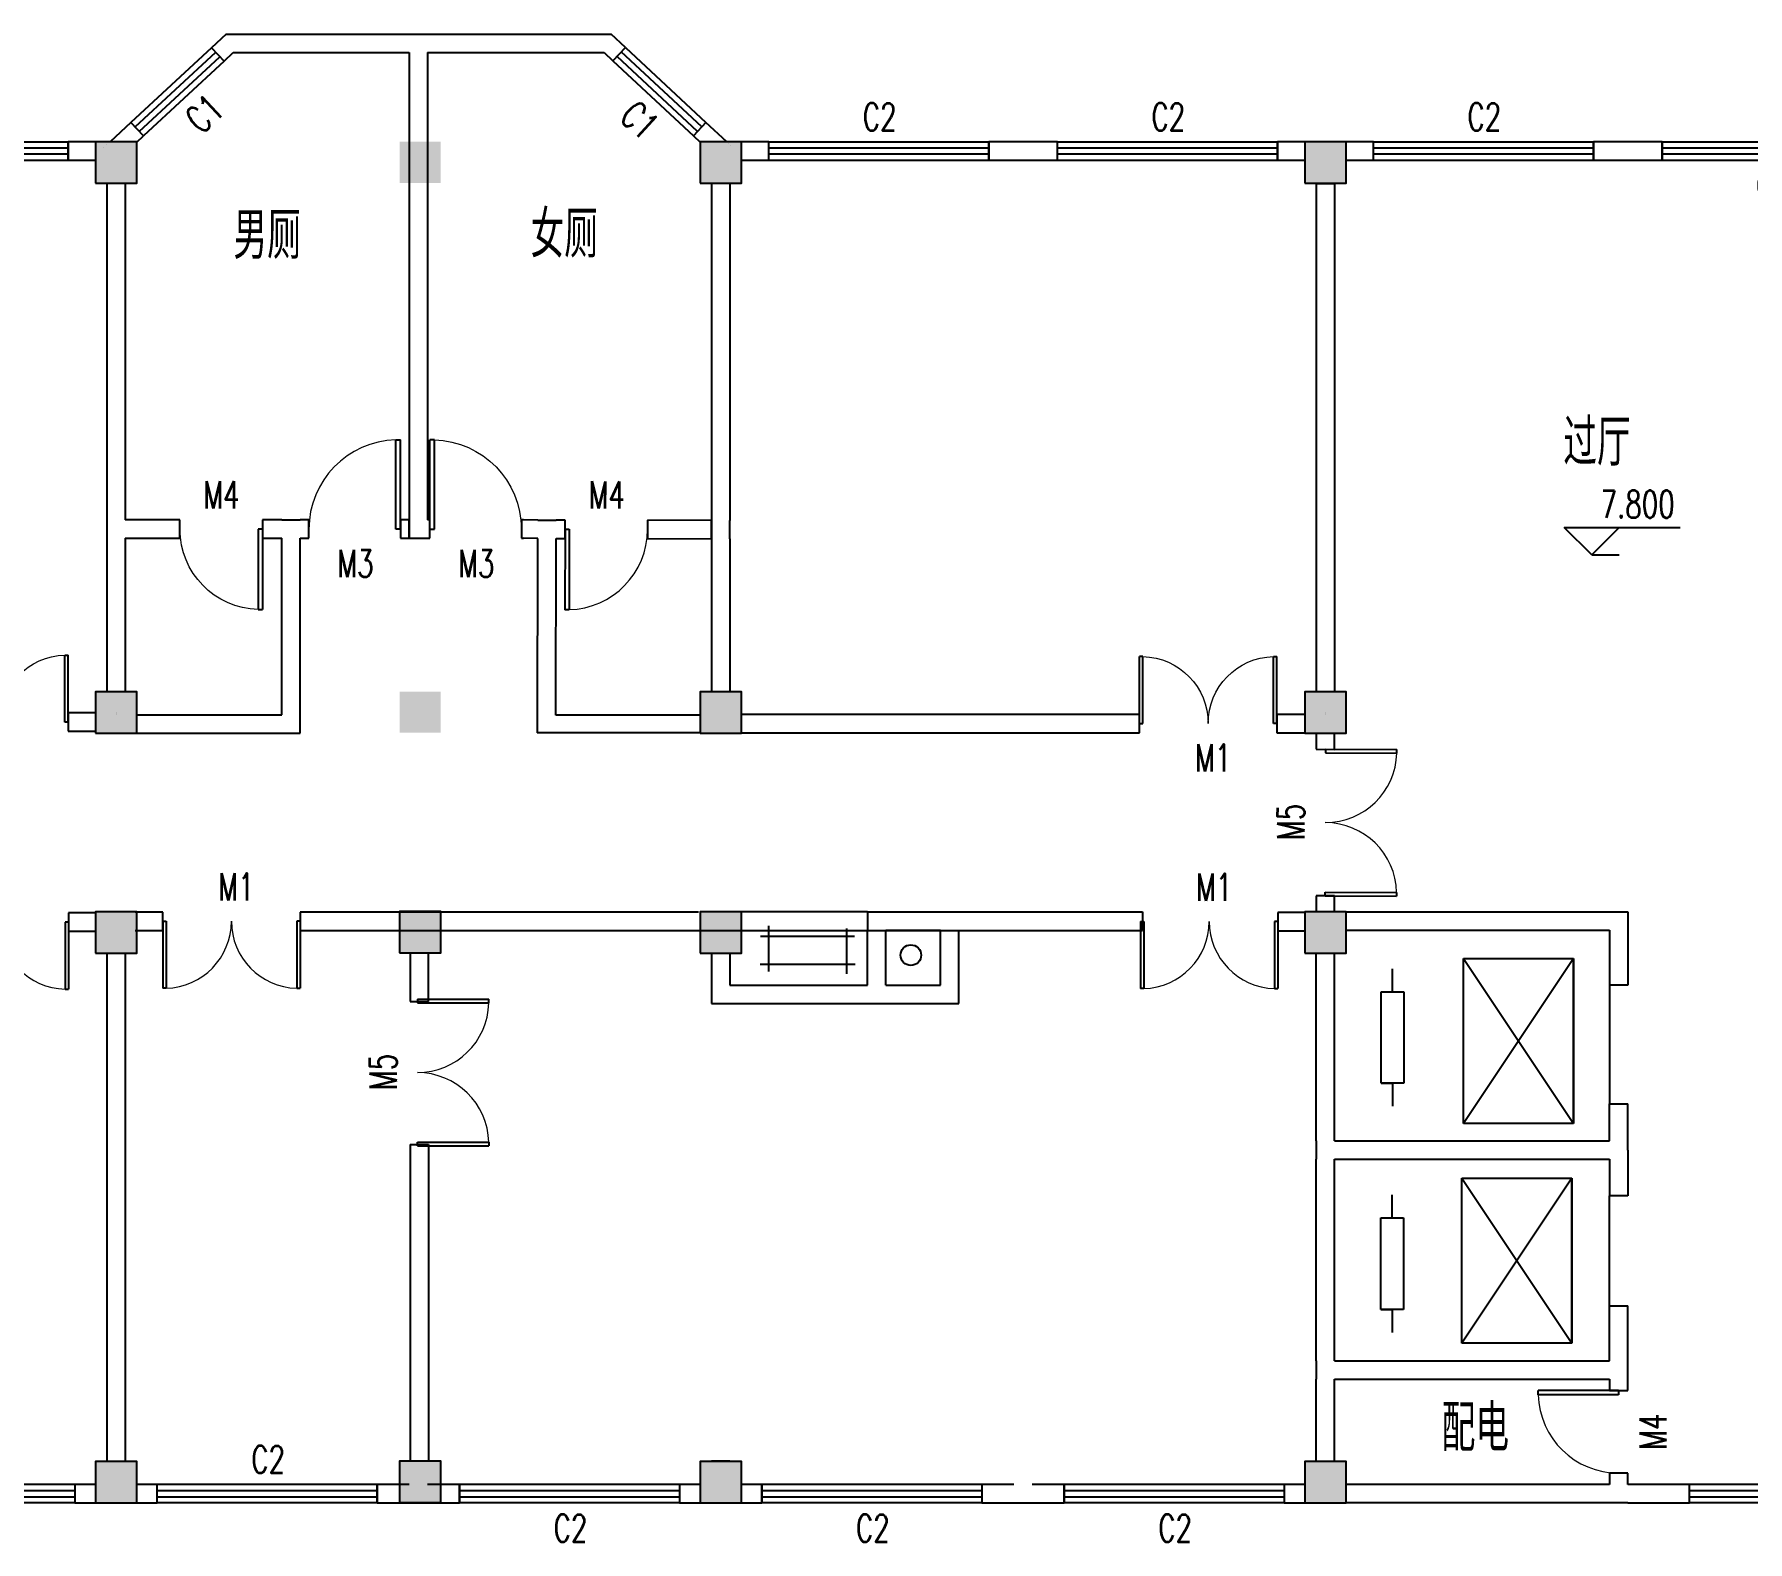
# Model space of a CAD drawing. Header units: millimetres. Extents: x -59809 to 114535, y 156 to 28464.
# Drawn here: x 71836 to 90539, y 12015 to 28464 of the extents above; entities that cross this region are included whole.
import ezdxf

# ---------------------------------------------------------------- set-up
doc = ezdxf.new("R2010")
doc.units = ezdxf.units.MM
for name, color, linetype in [('COLUMN', 9, 'Continuous'), ('DIM_ELEV', 3, 'Continuous'), ('PUB_TEXT', 7, 'Continuous'), ('STAIR', 2, 'Continuous'), ('WALL', 9, 'Continuous'), ('WINDOW', 4, 'Continuous'), ('WINDOW_TEXT', 7, 'Continuous')]:
    doc.layers.add(name, color=color, linetype=linetype)
doc.styles.add('_TCH_DIM', font='SIMPLEX', dxfattribs={"bigfont": 'GBCBIG'})
doc.styles.add('_TCH_WINDOW', font='SIMPLEX', dxfattribs={"bigfont": 'GBCBIG'})
doc.styles.get("Standard").update_dxf_attribs({"font": 'txt', "bigfont": 'gbcbig.shx'})

# ---------------------------------------------------------------- blocks, each defined once
blk = doc.blocks.new('_FZHK')
blk.add_lwpolyline([(-0.5, -0.5), (0.5, -0.5), (0.5, 0.5), (-0.5, 0.5)], close=True)
blk = doc.blocks.new('$DorLib2D$00000002')
for p, q in [((-0.5, 0), (-0.5, 0.4875)), ((-0.475, 0.4875), (-0.5, 0.4875)), ((-0.475, 0), (-0.475, 0.4875)), ((0.475, 0), (0.475, 0.4875)), ((0.475, 0.4875), (0.5, 0.4875)), ((0.5, 0), (0.5, 0.4875)), ((-0.5, 0), (-0.475, 0)), ((0.5, 0), (0.475, 0))]:
    blk.add_line(p, q)
at = {"lineweight": 13}
for centre, start, end in [((-0.4875, 0), 0, 88.53072), ((0.4875, 0), 91.46928, 180)]:
    blk.add_arc(centre, 0.4875, start, end, dxfattribs=at)
blk = doc.blocks.new('$DorLib2D$00000001')
for p, q in [((0.45, 0.975), (0.5, 0.975)), ((0.45, 0), (0.45, 0.975)), ((0.5, 0), (0.5, 0.975)), ((0.5, 0), (0.45, 0))]:
    blk.add_line(p, q)
at = {"lineweight": 13}
blk.add_arc((0.475, 0), 0.975, 91.4693, 180, dxfattribs=at)
blk = doc.blocks.new('$TCHSYS$WIN2D')
for p, q in [((-0.5, 0.5), (0.5, 0.5)), ((-0.5, 0.5), (-0.5, -0.5)), ((0.5, 0.5), (0.5, -0.5)), ((0.5, 0.1667), (-0.5, 0.1667)), ((0.5, -0.1667), (-0.5, -0.1667)), ((-0.5, -0.5), (0.5, -0.5))]:
    blk.add_line(p, q)

msp = doc.modelspace()

# ---------------------------------------------------------------- hatches: boundary and pattern name
h = msp.add_hatch(color=256)
h.paths.add_polyline_path([(72729.3, 27288.7), (72504.3, 27288.7), (72504.3, 27063.7), (72729.3, 27063.7)])
h.paths.add_polyline_path([(72729.3, 27063.7), (72954.3, 27063.7), (72954.3, 27288.7), (72729.3, 27288.7)])
h.paths.add_polyline_path([(72729.3, 26838.7), (72954.3, 26838.7), (72954.3, 27063.7), (72729.3, 27063.7)])
h.paths.add_polyline_path([(72729.3, 27063.7), (72504.3, 27063.7), (72504.3, 26838.7), (72729.3, 26838.7)])
h.paths.add_polyline_path([(72729.3, 21063.7), (72504.3, 21063.7), (72504.3, 20838.7), (72729.3, 20838.7)])
h.paths.add_polyline_path([(72729.3, 21063.7), (72729.3, 20838.7), (72954.3, 20838.7), (72954.3, 21063.7)])
h.paths.add_polyline_path([(72954.3, 21063.7), (72954.3, 21288.7), (72729.3, 21288.7), (72729.3, 21063.7)])
h.paths.add_polyline_path([(72729.3, 21288.7), (72504.3, 21288.7), (72504.3, 21063.7), (72729.3, 21063.7)])
h.paths.add_polyline_path([(72729.3, 12888.7), (72729.3, 12438.7), (72954.3, 12438.7), (72954.3, 12888.7)])
h.paths.add_polyline_path([(72504.3, 12888.7), (72504.3, 12438.7), (72729.3, 12438.7), (72729.3, 12888.7)])
h = msp.add_hatch(color=256)
h.paths.add_polyline_path([(76048, 27292.2), (75823, 27292.2), (75823, 27067.2), (76048, 27067.2)])
h.paths.add_polyline_path([(76048, 27067.2), (76273, 27067.2), (76273, 27292.2), (76048, 27292.2)])
h.paths.add_polyline_path([(76048, 26842.2), (76273, 26842.2), (76273, 27067.2), (76048, 27067.2)])
h.paths.add_polyline_path([(76048, 27067.2), (75823, 27067.2), (75823, 26842.2), (76048, 26842.2)])
h.paths.add_polyline_path([(76048, 21067.2), (75823, 21067.2), (75823, 20842.2), (76048, 20842.2)])
h.paths.add_polyline_path([(76048, 21067.2), (76048, 20842.2), (76273, 20842.2), (76273, 21067.2)])
h.paths.add_polyline_path([(76273, 21067.2), (76273, 21292.2), (76048, 21292.2), (76048, 21067.2)])
h.paths.add_polyline_path([(76048, 21292.2), (75823, 21292.2), (75823, 21067.2), (76048, 21067.2)])
h.paths.add_polyline_path([(76048, 12892.2), (76048, 12442.2), (76273, 12442.2), (76273, 12892.2)])
h.paths.add_polyline_path([(75823, 12892.2), (75823, 12442.2), (76048, 12442.2), (76048, 12892.2)])
h = msp.add_hatch(color=256)
h.paths.add_polyline_path([(79329.3, 27288.7), (79104.3, 27288.7), (79104.3, 27063.7), (79329.3, 27063.7)])
h.paths.add_polyline_path([(79329.3, 27063.7), (79554.3, 27063.7), (79554.3, 27288.7), (79329.3, 27288.7)])
h.paths.add_polyline_path([(79329.3, 26838.7), (79554.3, 26838.7), (79554.3, 27063.7), (79329.3, 27063.7)])
h.paths.add_polyline_path([(79329.3, 27063.7), (79104.3, 27063.7), (79104.3, 26838.7), (79329.3, 26838.7)])
h.paths.add_polyline_path([(79329.3, 21063.7), (79104.3, 21063.7), (79104.3, 20838.7), (79329.3, 20838.7)])
h.paths.add_polyline_path([(79329.3, 21063.7), (79329.3, 20838.7), (79554.3, 20838.7), (79554.3, 21063.7)])
h.paths.add_polyline_path([(79554.3, 21063.7), (79554.3, 21288.7), (79329.3, 21288.7), (79329.3, 21063.7)])
h.paths.add_polyline_path([(79329.3, 21288.7), (79104.3, 21288.7), (79104.3, 21063.7), (79329.3, 21063.7)])
h.paths.add_polyline_path([(79329.3, 12888.7), (79329.3, 12438.7), (79554.3, 12438.7), (79554.3, 12888.7)])
h.paths.add_polyline_path([(79104.3, 12888.7), (79104.3, 12438.7), (79329.3, 12438.7), (79329.3, 12888.7)])
h = msp.add_hatch(color=256)
h.paths.add_polyline_path([(85929.3, 27288.7), (85704.3, 27288.7), (85704.3, 27063.7), (85929.3, 27063.7)])
h.paths.add_polyline_path([(85929.3, 27063.7), (86154.3, 27063.7), (86154.3, 27288.7), (85929.3, 27288.7)])
h.paths.add_polyline_path([(85929.3, 26838.7), (86154.3, 26838.7), (86154.3, 27063.7), (85929.3, 27063.7)])
h.paths.add_polyline_path([(85929.3, 27063.7), (85704.3, 27063.7), (85704.3, 26838.7), (85929.3, 26838.7)])
h.paths.add_polyline_path([(85929.3, 21063.7), (85704.3, 21063.7), (85704.3, 20838.7), (85929.3, 20838.7)])
h.paths.add_polyline_path([(85929.3, 21063.7), (85929.3, 20838.7), (86154.3, 20838.7), (86154.3, 21063.7)])
h.paths.add_polyline_path([(86154.3, 21063.7), (86154.3, 21288.7), (85929.3, 21288.7), (85929.3, 21063.7)])
h.paths.add_polyline_path([(85929.3, 21288.7), (85704.3, 21288.7), (85704.3, 21063.7), (85929.3, 21063.7)])
h.paths.add_polyline_path([(85929.3, 12888.7), (85929.3, 12438.7), (86154.3, 12438.7), (86154.3, 12888.7)])
h.paths.add_polyline_path([(85704.3, 12888.7), (85704.3, 12438.7), (85929.3, 12438.7), (85929.3, 12888.7)])
h = msp.add_hatch(color=256)
h.paths.add_polyline_path([(76048, 18892.2), (75823, 18892.2), (75823, 18667.2), (76048, 18667.2)])
h.paths.add_polyline_path([(76273, 18892.2), (76048, 18892.2), (76048, 18667.2), (76273, 18667.2)])
h.paths.add_polyline_path([(76273, 18667.2), (76048, 18667.2), (76048, 18442.2), (76273, 18442.2)])
h.paths.add_polyline_path([(76048, 18667.2), (75823, 18667.2), (75823, 18442.2), (76048, 18442.2)])
h = msp.add_hatch(color=256)
h.paths.add_polyline_path([(72729.3, 18888.7), (72504.3, 18888.7), (72504.3, 18663.7), (72729.3, 18663.7)])
h.paths.add_polyline_path([(72954.3, 18888.7), (72729.3, 18888.7), (72729.3, 18663.7), (72954.3, 18663.7)])
h.paths.add_polyline_path([(72954.3, 18663.7), (72729.3, 18663.7), (72729.3, 18438.7), (72954.3, 18438.7)])
h.paths.add_polyline_path([(72729.3, 18663.7), (72504.3, 18663.7), (72504.3, 18438.7), (72729.3, 18438.7)])
h = msp.add_hatch(color=256)
h.paths.add_polyline_path([(79329.3, 18888.7), (79104.3, 18888.7), (79104.3, 18663.7), (79329.3, 18663.7)])
h.paths.add_polyline_path([(79554.3, 18888.7), (79329.3, 18888.7), (79329.3, 18663.7), (79554.3, 18663.7)])
h.paths.add_polyline_path([(79554.3, 18663.7), (79329.3, 18663.7), (79329.3, 18438.7), (79554.3, 18438.7)])
h.paths.add_polyline_path([(79329.3, 18663.7), (79104.3, 18663.7), (79104.3, 18438.7), (79329.3, 18438.7)])
h = msp.add_hatch(color=256)
h.paths.add_polyline_path([(85929.3, 18888.7), (85704.3, 18888.7), (85704.3, 18663.7), (85929.3, 18663.7)])
h.paths.add_polyline_path([(86154.3, 18888.7), (85929.3, 18888.7), (85929.3, 18663.7), (86154.3, 18663.7)])
h.paths.add_polyline_path([(86154.3, 18663.7), (85929.3, 18663.7), (85929.3, 18438.7), (86154.3, 18438.7)])
h.paths.add_polyline_path([(85929.3, 18663.7), (85704.3, 18663.7), (85704.3, 18438.7), (85929.3, 18438.7)])

# ---------------------------------------------------------------- linework, layer by layer
for p, q in [((80929.3, 18888.7), (79554.3, 18888.7)), ((79852.9, 18237.2), (79852.9, 18735.3)), ((80702.4, 18706.3), (80702.4, 18210.8)), ((83931.8, 18888.7), (83931.8, 18684.9)), ((79763.2, 18622), (80789.5, 18622)), ((81529.3, 18688.7), (81629.3, 18688.7)), ((81629.3, 18688.7), (81729.3, 18688.7)), ((88636.8, 18379.9), (88636.8, 16579.9)), ((80794.8, 18313.6), (79760.5, 18313.6)), ((86536.6, 18016.7), (86661.6, 18016.7)), ((75939.9, 17910.2), (76139.9, 17910.2)), ((86536.6, 17016.7), (86661.6, 17016.7)), ((75939.9, 16348.2), (76139.9, 16348.2)), ((88618.8, 15980.3), (88618.8, 14180.3)), ((86532.3, 15549.4), (86782.3, 15549.4)), ((86782.3, 14549.4), (86532.3, 14549.4)), ((86532.3, 14549.4), (86657.3, 14549.4))]:
    msp.add_line(p, q)
msp.add_circle((81404, 18415.6), 112.6)
at = {"layer": 'DIM_ELEV'}
for p, q in [((88836.2, 22782.9), (88536.2, 23082.9)), ((88536.2, 23082.9), (89802.2, 23082.9)), ((88836.2, 22782.9), (89136.2, 23082.9)), ((88836.2, 22782.9), (89136.2, 22782.9))]:
    msp.add_line(p, q, dxfattribs=at)
at = {"layer": 'STAIR'}
for p, q in [((87436.8, 18379.9), (88636.8, 18379.9)), ((87436.8, 16579.9), (87436.8, 18379.9)), ((87436.8, 18379.9), (88636.8, 16579.9)), ((88636.8, 18379.9), (87436.8, 16579.9)), ((88636.8, 16579.9), (88636.8, 18379.9)), ((86661.6, 18016.7), (86661.6, 18266.7)), ((89029.3, 18288.7), (89029.3, 16791.9)), ((86536.6, 18016.7), (86786.6, 18016.7)), ((86536.6, 17016.7), (86536.6, 18016.7)), ((86786.6, 18016.7), (86786.6, 17016.7)), ((86786.6, 17016.7), (86536.6, 17016.7)), ((86661.6, 17016.7), (86661.6, 16766.7)), ((88636.8, 16579.9), (87436.8, 16579.9)), ((87418.8, 15980.3), (88618.8, 15980.3)), ((87418.8, 14180.3), (87418.8, 15980.3)), ((87418.8, 15980.3), (88618.8, 14180.3)), ((88618.8, 15980.3), (87418.8, 14180.3)), ((88618.8, 14180.3), (88618.8, 15980.3)), ((86657.3, 15549.4), (86657.3, 15799.4)), ((89029.3, 14588.7), (89029.3, 15788.7)), ((86532.3, 14549.4), (86532.3, 15549.4)), ((86532.3, 15549.4), (86657.3, 15549.4)), ((86782.3, 15549.4), (86782.3, 14549.4)), ((86657.3, 14549.4), (86657.3, 14299.4)), ((88618.8, 14180.3), (87418.8, 14180.3))]:
    msp.add_line(p, q, dxfattribs=at)
at = {"layer": 'WALL'}
for p, q in [((73929.3, 28463.7), (73771.2, 28317.1)), ((73929.3, 28463.7), (76029.3, 28463.7)), ((76029.3, 28463.7), (78134, 28463.7)), ((78289.2, 28319.1), (78134, 28463.7)), ((73771.2, 28317.1), (73907.3, 28170.4)), ((73907.3, 28170.4), (74007.7, 28263.7)), ((74007.7, 28263.7), (75929.3, 28263.7)), ((75929.3, 28263.7), (75929.3, 22963.7)), ((76129.3, 28263.7), (78055.3, 28263.7)), ((76129.3, 28263.7), (76129.3, 23163.7)), ((78055.3, 28263.7), (78152.9, 28172.8)), ((78152.9, 28172.8), (78289.2, 28319.1)), ((72891.5, 27500.9), (72662.8, 27288.7)), ((73027.6, 27354.3), (72891.5, 27500.9)), ((79167.4, 27501.3), (79031.1, 27355)), ((79395.8, 27288.7), (79167.4, 27501.3)), ((72954.3, 27286.3), (73027.6, 27354.3)), ((79031.1, 27355), (79104.3, 27286.8)), ((72504.3, 27288.7), (72204.3, 27288.7)), ((72204.3, 27288.7), (72204.3, 27088.7)), ((72593.8, 27224.7, -450), (72593.8, 27224.7, -450)), ((72628.3, 27256.7, -450), (72628.3, 27256.7, -450)), ((72662.8, 27288.7, -450), (72662.8, 27288.7, -450)), ((72662.8, 27288.7, -450), (72662.8, 27288.7, -450)), ((72696, 27288.7, -450), (72696, 27288.7, -450)), ((72729.3, 27288.7, -450), (72729.3, 27288.7, -450)), ((79329.3, 27288.7, -450), (79329.3, 27288.7, -450)), ((79362.5, 27288.7, -450), (79362.5, 27288.7, -450)), ((79395.8, 27288.7, -450), (79395.8, 27288.7, -450)), ((79395.8, 27288.7, -450), (79395.8, 27288.7, -450)), ((79414.3, 27271.4, -450), (79414.3, 27271.4, -450)), ((79432.8, 27254.1, -450), (79432.8, 27254.1, -450)), ((79854.3, 27288.7), (79554.3, 27288.7)), ((79854.3, 27088.7), (79854.3, 27288.7)), ((82629.3, 27288.7), (82254.3, 27288.7)), ((82254.3, 27288.7), (82254.3, 27088.7)), ((83004.3, 27288.7), (82629.3, 27288.7)), ((83004.3, 27088.7), (83004.3, 27288.7)), ((85704.3, 27288.7), (85404.3, 27288.7)), ((85404.3, 27288.7), (85404.3, 27088.7)), ((86454.3, 27288.7), (86154.3, 27288.7)), ((86454.3, 27088.7), (86454.3, 27288.7)), ((89604.3, 27288.7), (88854.3, 27288.7)), ((88854.3, 27288.7), (88854.3, 27088.7)), ((89604.3, 27088.7), (89604.3, 27288.7)), ((72204.3, 27088.7), (72504.3, 27088.7)), ((79554.3, 27088.7), (79854.3, 27088.7)), ((82254.3, 27088.7), (82529.3, 27088.7)), ((82529.3, 27088.7), (83004.3, 27088.7)), ((85404.3, 27088.7), (85704.3, 27088.7)), ((86154.3, 27088.7), (86454.3, 27088.7)), ((88854.3, 27088.7), (89604.3, 27088.7)), ((72629.3, 26838.7), (72629.3, 23163.7)), ((72829.3, 26838.7), (72829.3, 23163.7)), ((79229.3, 26838.7), (79229.3, 23059.2)), ((79429.3, 26838.7), (79429.3, 23159)), ((85829.3, 26831.4), (85829.3, 21288.7)), ((86029.3, 26831.4), (85829.3, 26831.4)), ((86029.3, 26831.4), (86029.3, 21288.7)), ((72629.3, 23163.7), (72629.3, 23163.7)), ((72629.3, 23163.7), (72629.3, 22963.7)), ((73426.1, 23163.7), (72829.3, 23163.7)), ((73426.1, 22963.7), (73426.1, 23163.7)), ((74538.4, 23163.7), (74326.1, 23163.7)), ((74326.1, 23163.7), (74326.1, 22963.7)), ((74538.4, 23163.7), (74538.4, 23163.7)), ((74538.4, 23163.7), (74738.4, 23163.7)), ((74833.8, 23163.7), (74738.4, 23163.7)), ((74738.4, 23163.7), (74738.4, 23163.7)), ((74833.8, 22963.7), (74833.8, 23163.7)), ((75929.3, 23163.7), (75833.8, 23163.7)), ((75833.8, 23163.7), (75833.8, 22963.7)), ((75929.3, 22963.7), (75929.3, 23163.7)), ((76152.9, 23163.7), (76129.3, 23163.7)), ((76152.9, 22963.7), (76152.9, 23163.7)), ((77176.5, 23163.7), (77152.9, 23163.7)), ((77152.9, 23163.7), (77152.9, 22963.7)), ((77332.7, 23163.3), (77176.8, 23163.7)), ((77332.7, 23163.3), (77332.7, 23163.3)), ((77332.7, 23163.3), (77532.7, 23162.9)), ((77630.3, 23162.6), (77532.7, 23162.9)), ((77532.7, 23162.9), (77532.7, 23162.9)), ((77629.9, 22962.6), (77630.3, 23162.6)), ((78530.3, 23160.6), (78529.9, 22960.6)), ((79229.5, 23159), (78530.3, 23160.6)), ((79229, 22959), (79229.5, 23159)), ((79229.3, 23059.2), (79229.3, 21288.7)), ((79429.3, 23159), (79429.3, 23159)), ((79429.3, 22959), (79429.3, 23159)), ((72629.3, 22963.7), (72629.3, 21288.7)), ((72629.3, 22963.7), (72629.3, 22963.7)), ((72829.3, 22963.7), (72829.3, 21288.7)), ((72829.3, 22963.7), (73426.1, 22963.7)), ((74326.1, 22963.7), (74538.4, 22963.7)), ((74538.4, 21038.7), (74538.4, 22963.7)), ((74738.4, 22963.7), (74833.8, 22963.7)), ((74738.4, 20838.7), (74738.4, 22963.7)), ((75833.8, 22963.7), (75929.3, 22963.7)), ((75929.3, 22963.7), (76152.9, 22963.7)), ((77152.9, 22963.7), (77176.5, 22963.7)), ((77332.3, 22963.3), (77176.3, 22963.7)), ((77327.5, 20840.6), (77332.3, 22963.3)), ((77527.9, 21035.4), (77532.3, 22962.9)), ((77532.3, 22962.9), (77629.9, 22962.6)), ((78529.9, 22960.6), (79229, 22959)), ((79429.3, 22959), (79429.3, 21288.7)), ((79429.3, 22959), (79429.3, 22959)), ((72507.4, 21058), (72207.4, 21058)), ((72207.4, 21058), (72207.4, 20858)), ((72729.3, 21063.7, -450), (72729.3, 21063.7, -450)), ((72729.3, 21051.2, -450), (72729.3, 21051.2, -450)), ((72729.3, 21038.7, -450), (72729.3, 21038.7, -450)), ((72954.3, 21038.7), (74538.4, 21038.7)), ((79104.3, 21035.4), (77527.5, 21035.4)), ((83899.3, 21042.5), (79549.3, 21042.5)), ((83899.3, 20842.5), (83899.3, 21042.5)), ((85699.3, 21042.5), (85399.3, 21042.5)), ((85399.3, 21042.5), (85399.3, 20842.5)), ((85929.3, 21063.7, -450), (85929.3, 21063.7, -450)), ((85929.3, 21051.2, -450), (85929.3, 21051.2, -450)), ((85929.3, 21038.7, -450), (85929.3, 21038.7, -450)), ((72207.4, 20858), (72507.4, 20858)), ((72954.3, 20838.7), (74738.4, 20838.7)), ((79104.3, 20840.6), (77327, 20840.6)), ((79549.3, 20842.5), (83899.3, 20842.5)), ((85399.3, 20842.5), (85699.3, 20842.5)), ((85829.3, 20834.1), (85829, 20661.5)), ((86029.3, 20833.8), (85829.3, 20834.1)), ((86029, 20661.2), (86029.3, 20833.8)), ((85829, 20661.5), (86029, 20661.2)), ((85826.6, 19061.5), (85826.3, 18888.7)), ((86026.6, 19061.2), (85826.6, 19061.5)), ((86026.4, 18888.7), (86026.6, 19061.2)), ((72509.7, 18875.7), (72209.7, 18875.7)), ((72209.7, 18875.7), (72209.7, 18675.7)), ((73238, 18884.9), (72938, 18884.9)), ((73238, 18684.9), (73238, 18884.9)), ((79088, 18884.9), (74738, 18884.9)), ((74738, 18884.9), (74738, 18684.9)), ((80929.3, 18888.7), (81129.3, 18888.7)), ((80929.3, 18888.7), (80929.3, 18688.7)), ((81129.3, 18888.7), (83931.8, 18888.7)), ((85710.6, 18882.1), (85410.6, 18882.1)), ((85410.6, 18882.1), (85410.6, 18682.1)), ((86154.3, 18888.7), (89229.3, 18888.7)), ((89229.3, 18888.7), (89229.3, 18086.8)), ((72209.7, 18675.7), (72509.7, 18675.7)), ((72938, 18684.9), (73238, 18684.9)), ((74738, 18684.9), (83931.8, 18684.9)), ((80929.3, 18688.7), (80929.3, 18688.7)), ((80929.3, 18088.7), (80929.3, 18688.7)), ((81129.3, 18688.7), (81729.3, 18688.7)), ((81129.3, 18088.7), (81129.3, 18688.7)), ((81729.3, 18088.7), (81729.3, 18688.7)), ((81929.3, 17888.7), (81929.3, 18688.7)), ((85410.6, 18682.1), (85710.6, 18682.1)), ((86154.3, 18688.7), (89029.3, 18688.7)), ((89029.3, 18688.7), (89029.3, 18086.8)), ((72629.3, 18438.7), (72629.3, 12888.7)), ((72829.3, 18438.7), (72829.3, 12888.7)), ((75939.9, 18434.6), (75939.9, 17910.2)), ((76139.9, 17910.2), (76139.9, 18434.6)), ((79229.3, 18438.7), (79229.3, 18088.7)), ((79429.3, 18438.7), (79429.3, 18088.7)), ((85829.3, 16388.7), (85829.3, 18438.7)), ((86029.3, 16388.7), (86029.3, 18438.7)), ((79229.3, 18088.7), (79229.3, 18088.7)), ((79229.3, 18088.7), (79229.3, 17888.7)), ((79429.3, 18088.7), (80929.3, 18088.7)), ((81129.3, 18088.7), (81729.3, 18088.7)), ((89229.3, 18086.8), (89029.3, 18086.8)), ((79229.3, 17888.7), (79229.3, 17888.7)), ((79229.3, 17888.7), (81129.3, 17888.7)), ((81129.3, 17888.7), (81929.3, 17888.7)), ((89029.3, 16388.7), (89029.3, 16791.9)), ((89029.3, 16791.9), (89229.3, 16791.9)), ((89229.3, 16288.7), (89229.3, 16791.9)), ((75939.9, 16348.2), (75939.9, 12896.8)), ((76139.9, 16348.2), (76139.9, 12896.8)), ((85829.3, 16388.7), (85829.3, 16388.7)), ((85829.3, 16388.7), (85829.3, 16188.7)), ((86029.3, 16388.7), (89029.3, 16388.7)), ((89229.3, 16288.7), (89229.3, 15788.7)), ((85829.3, 13988.7), (85829.3, 16188.7)), ((85829.3, 16188.7), (85829.3, 16188.7)), ((86029.3, 13988.7), (86029.3, 16188.7)), ((86029.3, 16188.7), (89029.3, 16188.7)), ((89029.3, 16188.7), (89029.3, 15788.7)), ((89229.3, 15788.7), (89029.3, 15788.7)), ((89029.3, 13988.7), (89029.3, 14588.7)), ((89029.3, 14588.7), (89229.3, 14588.7)), ((89229.3, 13894.1), (89229.3, 14588.7)), ((85829.3, 13988.7), (85829.3, 13988.7)), ((85829.3, 13988.7), (85829.3, 13788.7)), ((86029.3, 13988.7), (89029.3, 13988.7)), ((89229.3, 13663.7), (89229.3, 13888.7)), ((85829.3, 13788.7), (85829.3, 13788.7)), ((85829.3, 12888.7), (85829.3, 13788.7)), ((86029.3, 13788.7), (89029.3, 13788.7)), ((86029.3, 12888.7), (86029.3, 13788.7)), ((89029.3, 13788.7), (89029.3, 13663.7)), ((89029.3, 13663.7), (89229.3, 13663.7)), ((79429.3, 12895.3), (79229.3, 12895.3)), ((89229.3, 12763.7), (89029.3, 12763.7)), ((89029.3, 12763.7), (89029.3, 12638.7)), ((89229.3, 12638.7), (89229.3, 12763.7)), ((72504.3, 12638.7), (72279.3, 12638.7)), ((72279.3, 12638.7), (72279.3, 12438.7)), ((73179.3, 12638.7), (72954.3, 12638.7)), ((73179.3, 12438.7), (73179.3, 12638.7)), ((75929.3, 12638.7), (75579.3, 12638.7)), ((75579.3, 12638.7), (75579.3, 12438.7)), ((76479.3, 12638.7), (76129.3, 12638.7)), ((76479.3, 12438.7), (76479.3, 12638.7)), ((79104.3, 12638.7), (78879.3, 12638.7)), ((78879.3, 12638.7), (78879.3, 12438.7)), ((79779.3, 12638.7), (79554.3, 12638.7)), ((79779.3, 12438.7), (79779.3, 12638.7)), ((82529.3, 12638.7), (82179.3, 12638.7)), ((82179.3, 12638.7), (82179.3, 12438.7)), ((83079.3, 12638.7), (82729.3, 12638.7)), ((83079.3, 12438.7), (83079.3, 12638.7)), ((85704.3, 12638.7), (85479.3, 12638.7)), ((85479.3, 12638.7), (85479.3, 12438.7)), ((89029.3, 12638.7), (86154.3, 12638.7)), ((89904.3, 12638.7), (89229.3, 12638.7)), ((89904.3, 12438.7), (89904.3, 12638.7)), ((72279.3, 12438.7), (72504.3, 12438.7)), ((72954.3, 12438.7), (73179.3, 12438.7)), ((75579.3, 12438.7), (76029.3, 12438.7)), ((76029.3, 12438.7), (76479.3, 12438.7)), ((78879.3, 12438.7), (79104.3, 12438.7)), ((79554.3, 12438.7), (79779.3, 12438.7)), ((82179.3, 12438.7), (82629.3, 12438.7)), ((82629.3, 12438.7), (83079.3, 12438.7)), ((85479.3, 12438.7), (85704.3, 12438.7)), ((89229.3, 12438.7), (86154.3, 12438.7)), ((89229.3, 12438.7), (89904.3, 12438.7))]:
    msp.add_line(p, q, dxfattribs=at)

# ---------------------------------------------------------------- block references
at = {"layer": 'COLUMN', "yscale": 450, "zscale": 450}
for p, xscale in [((72729.3, 27063.7), 449.9999999999999), ((79329.3, 27063.7), 449.9999999999999), ((85929.3, 27063.7), 449.9999999999999), ((72729.3, 21063.7), 449.9999999999999), ((79329.3, 21063.7), 449.9999999999999), ((85929.3, 21063.7), 449.9999999999999), ((76048, 18667.2), 450), ((72729.3, 18663.7), 449.9999999999999), ((79329.3, 18663.7), 449.9999999999999), ((85929.3, 18663.7), 449.9999999999999), ((72729.3, 12663.7), 449.9999999999999), ((76048, 12667.2), 450), ((79329.3, 12663.7), 449.9999999999999), ((85929.3, 12663.7), 449.9999999999999)]:
    msp.add_blockref('_FZHK', p, dxfattribs=dict(at, xscale=xscale))
at = {"layer": 'WINDOW'}
ref = msp.add_blockref('$TCHSYS$WIN2D', (73399.4, 27835.7), dxfattribs=dict(at, xscale=1200.000000000001, yscale=-200, zscale=1200, rotation=222.854008239421))
ref.add_attrib('A', 'C1', (73660.3, 27363.3), dxfattribs={"layer": 'WINDOW_TEXT', "height": 297.5, "rotation": 42.85401, "style": '_TCH_WINDOW', "width": 0.705882})
ref = msp.add_blockref('$TCHSYS$WIN2D', (78660.1, 27837.1), dxfattribs=dict(at, xscale=1200, yscale=200, zscale=1200, rotation=317.0397941488841))
ref.add_attrib('A', 'C1', (78208.1, 27542.4), dxfattribs={"layer": 'WINDOW_TEXT', "height": 297.5, "rotation": 317.03979, "style": '_TCH_WINDOW', "width": 0.705882})
ref = msp.add_blockref('$TCHSYS$WIN2D', (71004.3, 27188.7), dxfattribs=dict(at, xscale=2400, yscale=-200, zscale=2400))
ref.add_attrib('A', 'C2', (70829.3, 27414.9), dxfattribs={"layer": 'WINDOW_TEXT', "height": 297.5, "style": '_TCH_WINDOW', "width": 0.705882})
ref = msp.add_blockref('$TCHSYS$WIN2D', (81054.3, 27188.7), dxfattribs=dict(at, xscale=2400, yscale=-200, zscale=2400))
ref.add_attrib('A', 'C2', (80879.3, 27414.9), dxfattribs={"layer": 'WINDOW_TEXT', "height": 297.5, "style": '_TCH_WINDOW', "width": 0.705882})
ref = msp.add_blockref('$TCHSYS$WIN2D', (84204.3, 27188.7), dxfattribs=dict(at, xscale=2400, yscale=-200, zscale=2400))
ref.add_attrib('A', 'C2', (84029.3, 27414.9), dxfattribs={"layer": 'WINDOW_TEXT', "height": 297.5, "style": '_TCH_WINDOW', "width": 0.705882})
ref = msp.add_blockref('$TCHSYS$WIN2D', (87654.3, 27188.7), dxfattribs=dict(at, xscale=2400, yscale=-200, zscale=2400))
ref.add_attrib('A', 'C2', (87479.3, 27414.9), dxfattribs={"layer": 'WINDOW_TEXT', "height": 297.5, "style": '_TCH_WINDOW', "width": 0.705882})
ref = msp.add_blockref('$TCHSYS$WIN2D', (90804.3, 27188.7), dxfattribs=dict(at, xscale=2400, yscale=200, zscale=2400))
ref.add_attrib('A', 'C2', (90629.3, 26664.9), dxfattribs={"layer": 'WINDOW_TEXT', "height": 297.5, "style": '_TCH_WINDOW', "width": 0.705882})
ref = msp.add_blockref('$DorLib2D$00000001', (75333.8, 23063.7), dxfattribs=dict(at, xscale=1000, yscale=1000, zscale=1000))
ref.add_attrib('A', 'M3', (75143.8, 22539.9), dxfattribs={"layer": 'WINDOW_TEXT', "height": 297.5, "style": '_TCH_WINDOW', "width": 0.705882})
ref = msp.add_blockref('$DorLib2D$00000001', (76652.9, 23063.7), dxfattribs=dict(at, xscale=1000, yscale=-1000, zscale=1000, rotation=180))
ref.add_attrib('A', 'M3', (76462.9, 22539.9), dxfattribs={"layer": 'WINDOW_TEXT', "height": 297.5, "style": '_TCH_WINDOW', "width": 0.705882})
ref = msp.add_blockref('$DorLib2D$00000001', (73876.1, 23063.7), dxfattribs=dict(at, xscale=900, yscale=-900, zscale=900))
ref.add_attrib('A', 'M4', (73681.1, 23289.9), dxfattribs={"layer": 'WINDOW_TEXT', "height": 297.5, "style": '_TCH_WINDOW', "width": 0.705882})
ref = msp.add_blockref('$DorLib2D$00000001', (78080.1, 23061.6), dxfattribs=dict(at, xscale=899.9999999999985, yscale=900, zscale=900, rotation=179.8699628273934))
ref.add_attrib('A', 'M4', (77885.6, 23288.3), dxfattribs={"layer": 'WINDOW_TEXT', "height": 297.5, "rotation": 359.86996, "style": '_TCH_WINDOW', "width": 0.705882})
ref = msp.add_blockref('$DorLib2D$00000002', (71457.4, 20958), dxfattribs=dict(at, xscale=-1500, yscale=1500, zscale=-1500))
ref.add_attrib('A', 'M1', (71312.4, 20434.3), dxfattribs={"layer": 'WINDOW_TEXT', "height": 297.5, "style": '_TCH_WINDOW', "width": 0.705882})
ref = msp.add_blockref('$DorLib2D$00000002', (84649.3, 20942.5), dxfattribs=dict(at, xscale=-1500, yscale=1500, zscale=-1500))
ref.add_attrib('A', 'M1', (84504.3, 20418.7), dxfattribs={"layer": 'WINDOW_TEXT', "height": 297.5, "style": '_TCH_WINDOW', "width": 0.705882})
ref = msp.add_blockref('$DorLib2D$00000002', (85927.8, 19861.4), dxfattribs=dict(at, xscale=1599.999999999996, yscale=1600, zscale=1600, rotation=269.9143744392795))
ref.add_attrib('A', 'M5', (85701.3, 19671.7), dxfattribs={"layer": 'WINDOW_TEXT', "height": 297.5, "rotation": 89.91437, "style": '_TCH_WINDOW', "width": 0.705882})
ref = msp.add_blockref('$DorLib2D$00000002', (71459.7, 18775.7), dxfattribs=dict(at, xscale=-1500, yscale=-1500, zscale=-1500))
ref.add_attrib('A', 'M1', (71314.7, 19002), dxfattribs={"layer": 'WINDOW_TEXT', "height": 297.5, "style": '_TCH_WINDOW', "width": 0.705882})
ref = msp.add_blockref('$DorLib2D$00000002', (73988, 18784.9), dxfattribs=dict(at, xscale=-1500, yscale=-1500, zscale=-1500))
ref.add_attrib('A', 'M1', (73843, 19011.1), dxfattribs={"layer": 'WINDOW_TEXT', "height": 297.5, "style": '_TCH_WINDOW', "width": 0.705882})
ref = msp.add_blockref('$DorLib2D$00000002', (84660.6, 18782.1), dxfattribs=dict(at, xscale=-1500, yscale=-1500, zscale=-1500))
ref.add_attrib('A', 'M1', (84515.6, 19008.4), dxfattribs={"layer": 'WINDOW_TEXT', "height": 297.5, "style": '_TCH_WINDOW', "width": 0.705882})
ref = msp.add_blockref('$DorLib2D$00000002', (76018.1, 17134), dxfattribs=dict(at, xscale=1600, yscale=1600, zscale=1600, rotation=270))
ref.add_attrib('A', 'M5', (75791.9, 16944), dxfattribs={"layer": 'WINDOW_TEXT', "height": 297.5, "rotation": 90, "style": '_TCH_WINDOW', "width": 0.705882})
ref = msp.add_blockref('$DorLib2D$00000001', (89129.3, 13213.7), dxfattribs=dict(at, xscale=900, yscale=900, zscale=900, rotation=90))
ref.add_attrib('A', 'M4', (89653, 13018.7), dxfattribs={"layer": 'WINDOW_TEXT', "height": 297.5, "rotation": 90, "style": '_TCH_WINDOW', "width": 0.705882})
ref = msp.add_blockref('$TCHSYS$WIN2D', (74379.3, 12538.7), dxfattribs=dict(at, xscale=2400, yscale=200, zscale=2400, rotation=180))
ref.add_attrib('A', 'C2', (74204.3, 12764.9), dxfattribs={"layer": 'WINDOW_TEXT', "height": 297.5, "style": '_TCH_WINDOW', "width": 0.705882})
ref = msp.add_blockref('$TCHSYS$WIN2D', (91104.3, 12538.7), dxfattribs=dict(at, xscale=2400, yscale=200, zscale=2400, rotation=179.9999999999998))
ref.add_attrib('A', 'C2', (90929.3, 12764.9), dxfattribs={"layer": 'WINDOW_TEXT', "height": 297.5, "rotation": 360, "style": '_TCH_WINDOW', "width": 0.705882})
ref = msp.add_blockref('$TCHSYS$WIN2D', (71079.3, 12538.7), dxfattribs=dict(at, xscale=2400, yscale=-200, zscale=2400, rotation=180))
ref.add_attrib('A', 'C2', (70904.3, 12014.9), dxfattribs={"layer": 'WINDOW_TEXT', "height": 297.5, "style": '_TCH_WINDOW', "width": 0.705882})
ref = msp.add_blockref('$TCHSYS$WIN2D', (77679.3, 12538.7), dxfattribs=dict(at, xscale=2400, yscale=-200, zscale=2400, rotation=180))
ref.add_attrib('A', 'C2', (77504.3, 12014.9), dxfattribs={"layer": 'WINDOW_TEXT', "height": 297.5, "style": '_TCH_WINDOW', "width": 0.705882})
ref = msp.add_blockref('$TCHSYS$WIN2D', (80979.3, 12538.7), dxfattribs=dict(at, xscale=2400, yscale=-200, zscale=2400, rotation=180))
ref.add_attrib('A', 'C2', (80804.3, 12014.9), dxfattribs={"layer": 'WINDOW_TEXT', "height": 297.5, "style": '_TCH_WINDOW', "width": 0.705882})
ref = msp.add_blockref('$TCHSYS$WIN2D', (84279.3, 12538.7), dxfattribs=dict(at, xscale=2400, yscale=-200, zscale=2400, rotation=180))
ref.add_attrib('A', 'C2', (84104.3, 12014.9), dxfattribs={"layer": 'WINDOW_TEXT', "height": 297.5, "style": '_TCH_WINDOW', "width": 0.705882})

# ---------------------------------------------------------------- texts
at = {"layer": 'PUB_TEXT'}
for s, p in [('女厕', (77252.7, 26024.9)), ('男厕', (74010.2, 26011.6)), ('过厅', (88525.7, 23754.7)), ('配电', (87197.7, 13000.6))]:
    msp.add_text(s, height=510.64, dxfattribs=at).set_placement(p)
at = {"layer": 'PUB_TEXT', "style": '_TCH_DIM', "width": 0.705882}
msp.add_text('7.800', height=297.5, dxfattribs=at).set_placement((88932.2, 23187.9))

doc.saveas('drawing.dxf')
